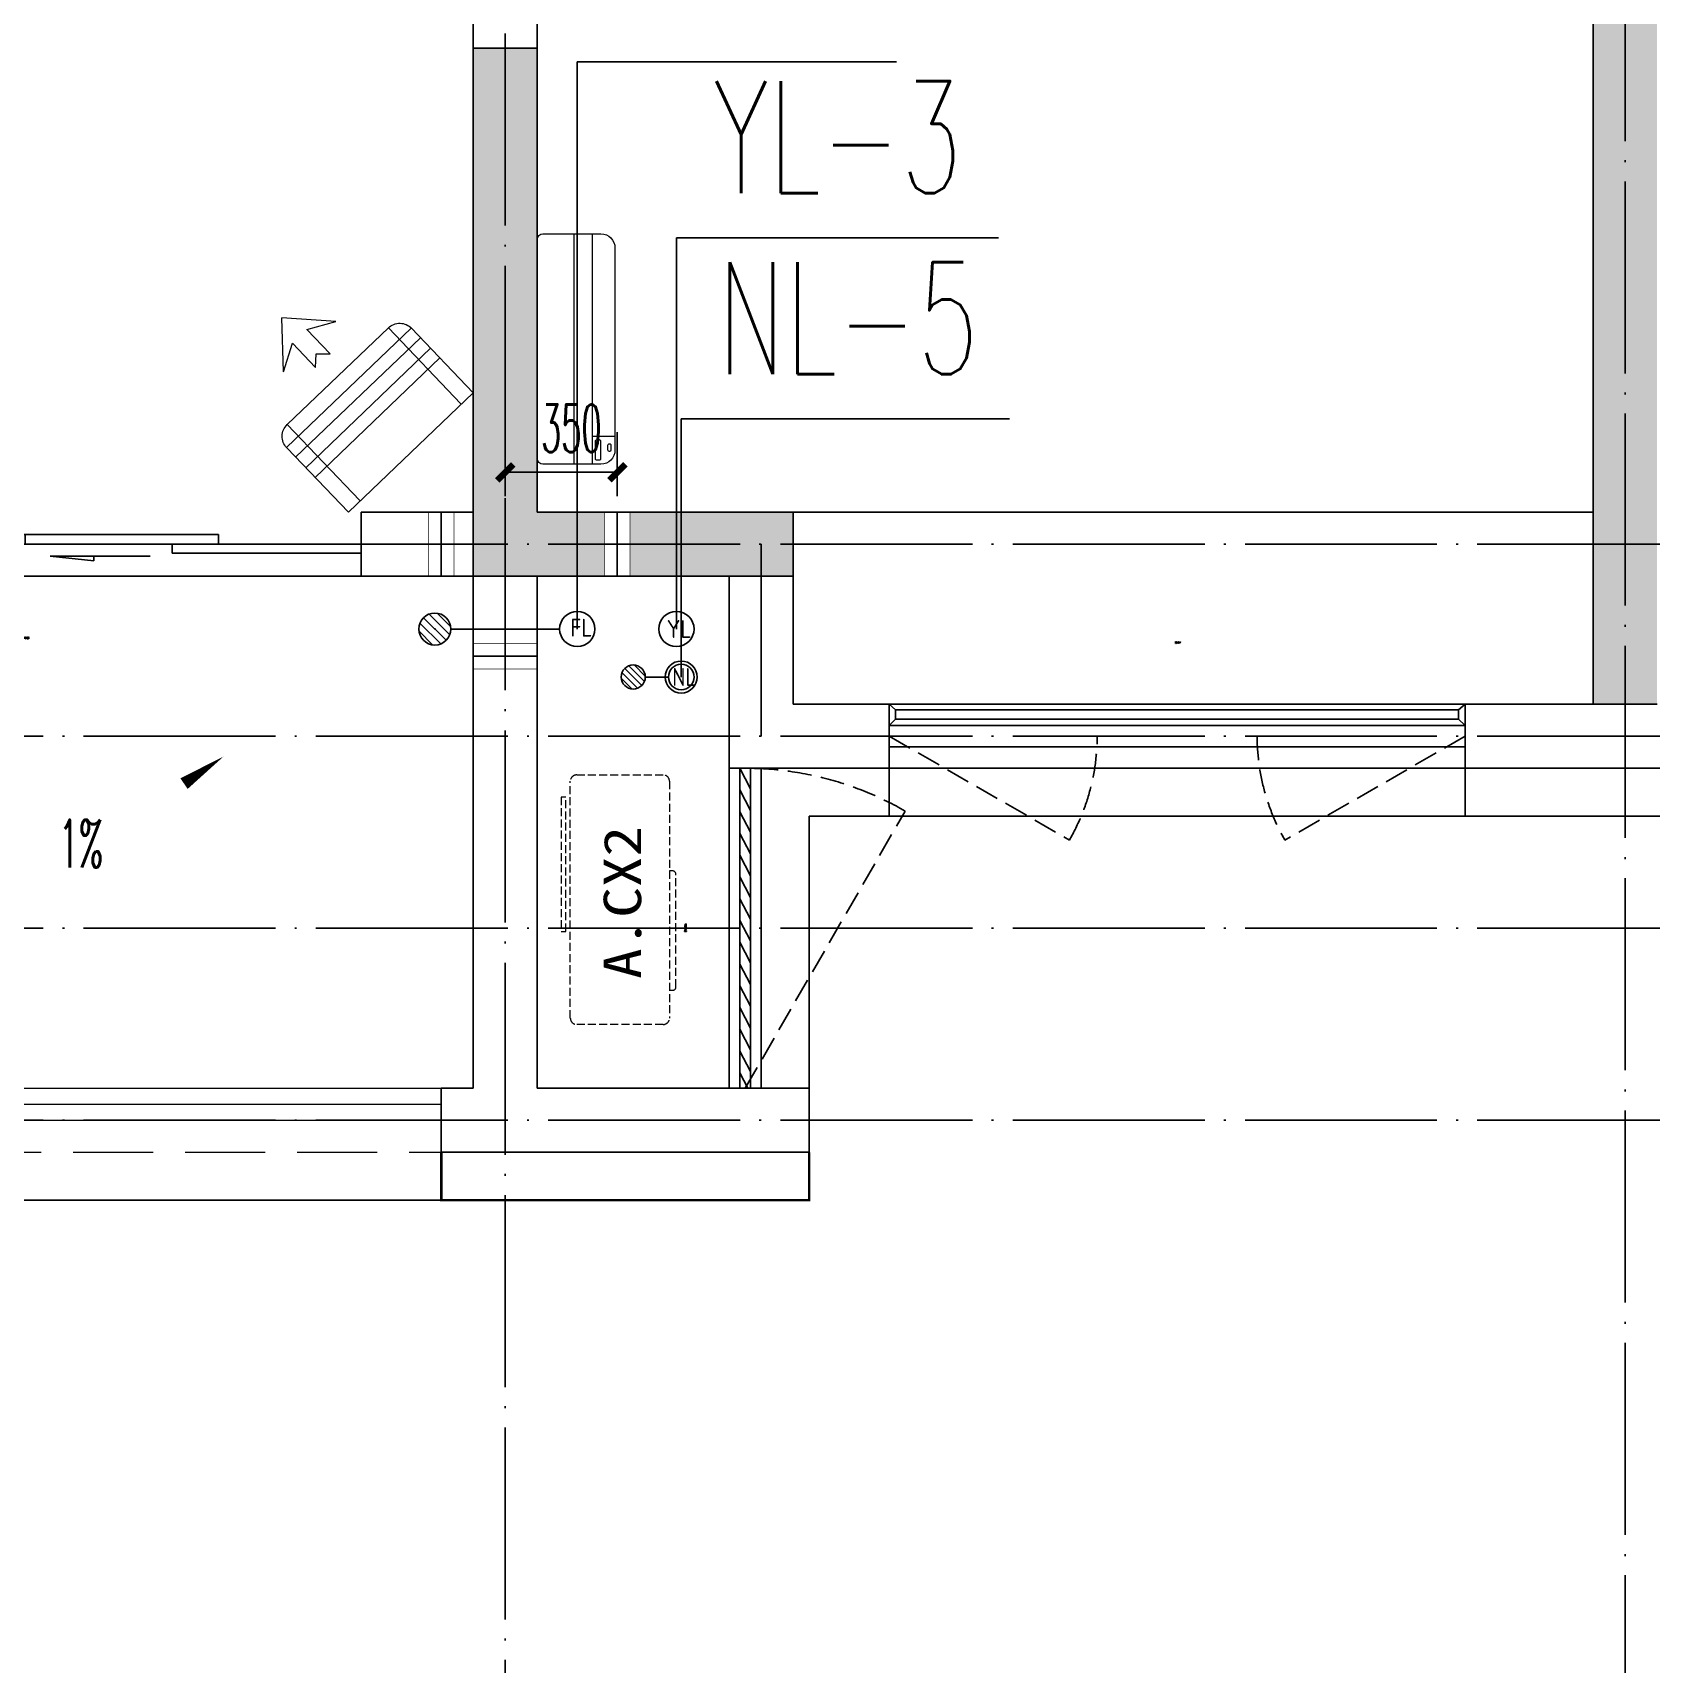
# Model space of a CAD drawing. Extents: x 27938 to 1507990, y 110129 to 923079.
# Drawn here: x 847940 to 852999, y 439331 to 444431 of the extents above; entities that cross this region are included whole.
import ezdxf

# ---------------------------------------------------------------- set-up
doc = ezdxf.new("R2010")
doc.units = 0
doc.header["$LTSCALE"] = 1000
doc.header["$MEASUREMENT"] = 0
doc.linetypes.add('DASH', pattern=[0.35, 0.25, -0.1])
doc.linetypes.add('DOTE', pattern=[2.42, 2, -0.2, 0.02, -0.2])
for name, color, linetype in [('3-栏杆1', 135, 'Continuous'), ('3.5方案汇报，与郭总、侯月琴确定户型_t8$0$2020.03.04 -1安徽标准化洋房户型(UA）_t8_t8$0$看线', 154, 'Continuous'), ('COLUMN', 9, 'Continuous'), ('DIM_凝结', 150, 'Continuous'), ('DIM_废水', 31, 'Continuous'), ('DIM_雨水', 4, 'Continuous'), ('DOTE', 1, 'Continuous'), ('EQUIP_地漏', 7, 'Continuous'), ('LVTRY', 6, 'Continuous'), ('PUB_HATCH', 8, 'Continuous'), ('PUB_TEXT', 4, 'Continuous'), ('VPIPE-凝结', 150, 'N'), ('VPIPE-废水', 31, 'Continuous'), ('VPIPE-雨水', 4, 'Y'), ('WALL', 9, 'Continuous'), ('WINDOW', 4, 'Continuous'), ('WINDOW_TEXT', 7, 'Continuous'), ('保温', 6, 'Continuous'), ('机电标识类', 1, 'Continuous'), ('看线', 251, 'Continuous')]:
    doc.layers.add(name, color=color, linetype=linetype)
for name, color, linetype, lineweight in [('平面-排水沟', 86, 'Continuous', 15), ('平面-栏杆', 135, 'Continuous', 15), ('平面-看线', 45, 'Continuous', 15), ('平面-空调室内机', 176, 'Continuous', 9), ('平面-空调预留孔', 173, 'Continuous', 15), ('空调', 76, 'Continuous', 13)]:
    doc.layers.add(name, color=color, linetype=linetype, lineweight=lineweight)
doc.styles.add('_TCH_DIM', font='SIMPLEX.shx', dxfattribs={"width": 0.7, "bigfont": 'GBCBIG.shx'})
doc.styles.add('_TCH_DIM_T3', font='SIMPLEX.shx', dxfattribs={"width": 0.494118, "bigfont": 'GBCBIG.shx'})
doc.styles.add('_TCH_WINDOW', font='SIMPLEX.shx', dxfattribs={"width": 0.7, "height": 3.5, "bigfont": 'GBCBIG.shx'})
doc.styles.add('_TWT_SERIAL', font='SIMPLEX', dxfattribs={"width": 0.8, "height": 3.5, "bigfont": 'HZTXT'})
doc.styles.get("Standard").update_dxf_attribs({"font": 'gbenor.shx', "bigfont": 'gbcbig.shx'})
doc.styles.add('黑体', font='simhei.ttf')
doc.linetypes.add('N', pattern='A,3,-0.2,["N",Standard,S=0.25,R=0,X=-0.1,Y=-0.115],-0.2', length=3.4)
doc.linetypes.add('Y', pattern='A,3,-0.2,["Y",Standard,S=0.25,R=0,X=-0.1,Y=-0.115],-0.2', length=3.4)
doc.dimstyles.new('_TCH_ARCH&&50', dxfattribs={"dimtxt": 148.75, "dimasz": 50, "dimexe": 125, "dimexo": 150, "dimgap": 63.125, "dimtad": 1, "dimdec": 0, "dimzin": 0, "dimdsep": 46, "dimtxsty": '_TCH_DIM_T3', "dimblk": 'ARCHTICK', "dimcen": 0.09, "dimclrt": 4, "dimazin": 2, "dimtfac": 1, "dimtdec": 0, "dimtix": 1, "dimtmove": 2, "dimatfit": 3, "dimfxl": 100, "dimtolj": 1, "dimtzin": 0, "dimarcsym": 0})

# ---------------------------------------------------------------- blocks, each defined once
blk = doc.blocks.new('GDGDGDSDA')
at = {"layer": 'DOTE', "color": 0, "linetype": 'DOTE', "ltscale": 0.3}
for p, q in [((444334.8, 376108.3), (444334.8, 359558.3)), ((440834.8, 367858.3), (440834.8, 359558.3)), ((471334.8, 363358.3), (417334.8, 363358.3)), ((441634.8, 363358.3), (441634.8, 362758.3)), ((471334.8, 362758.3), (417334.8, 362758.3)), ((471334.8, 362158.3), (417334.8, 362158.3)), ((471334.8, 361558.3), (417334.8, 361558.3))]:
    blk.add_line(p, q, dxfattribs=at)
blk = doc.blocks.new('GFDGFSDFGD')
at = {"layer": 'PUB_HATCH'}
blk.add_hatch(color=256, dxfattribs=at).paths.add_polyline_path([(443016.6, 365523.7), (443016.6, 365723.7), (442216.6, 365723.7), (442216.6, 367173.7), (442016.6, 367173.7), (442016.6, 365523.7)])
at = {"layer": 'COLUMN', "color": 6}
for p, q in [((442216.6, 367173.7), (442016.6, 367173.7)), ((442016.6, 367173.7), (442016.6, 365523.7)), ((442216.6, 365723.7), (442216.6, 367173.7)), ((443016.6, 365723.7), (442216.6, 365723.7)), ((443016.6, 365523.7), (443016.6, 365723.7)), ((442016.6, 365523.7), (443016.6, 365523.7))]:
    blk.add_line(p, q, dxfattribs=at)
blk = doc.blocks.new('dongkong')
blk.add_wipeout([(-603756, 210771), (-603756, 210570.8), (-603836, 210570.8), (-603836, 210771)])
at = {"layer": '机电标识类', "color": 250, "linetype": 'DASH', "ltscale": 400}
for p, q in [((-603796, 210771), (-603796, 210570.8)), ((-603896, 210670.7), (-603696, 210670.7))]:
    blk.add_line(p, q, dxfattribs=at)
at = {"layer": '空调', "color": 6, "linetype": 'DASH', "const_width": 2}
blk.add_lwpolyline([(-603756, 210771), (-603756, 210570.8), (-603836, 210570.8), (-603836, 210771)], close=True, dxfattribs=at)
blk = doc.blocks.new('A$C001338C2')
for p, q in [((845, 303.6), (55, 303.6)), ((109.1, 214.8), (109.1, 303.6)), ((0, 248.6), (0, 22)), ((900, 22), (900, 248.6)), ((22, 0), (878, 0))]:
    blk.add_line(p, q)
at = {"lineweight": 5}
for p, q in [((900, 214.8), (0, 214.8)), ((900, 143.2), (0, 143.2))]:
    blk.add_line(p, q, dxfattribs=at)
for points in [[(73.1, 275), (56.8, 275, -0.414214), (51.3, 280.5), (51.3, 283.4, -0.414214), (56.8, 288.9), (73.1, 288.9, -0.414214), (78.6, 283.4), (78.6, 280.5, -0.414214)], [(89.2, 226.4), (22.2, 226.4, -0.414214), (16.7, 231.9), (16.7, 243.1, -0.414214), (22.2, 248.6), (89.2, 248.6, -0.414214), (94.7, 243.1), (94.7, 231.9, -0.414214)]]:
    blk.add_lwpolyline(points, format="xyb", close=True)
for centre, radius, start, end in [((55, 248.6), 55, 90, 180), ((845, 248.6), 55, 360, 90), ((22, 22), 22, 180, 270), ((878, 22), 22, 270, 360)]:
    blk.add_arc(centre, radius, start, end)
blk = doc.blocks.new('$lvtry$00000171')
at = {"color": 0}
for p, q in [((-74.2, 10.6), (-10.6, 74.2)), ((-69.8, -27.4), (27.4, 69.8)), ((-53, -53), (53, 53)), ((-27.4, -69.8), (69.8, 27.4)), ((10.6, -74.2), (74.2, -10.6))]:
    blk.add_line(p, q, dxfattribs=at)
blk.add_circle((0, 0), 75, dxfattribs=at)
blk.add_point((0, 0), dxfattribs=at)
blk = doc.blocks.new('$TwtSys$00000141')
at = {"color": 1}
for p, q in [((-47.1, 3.8), (-5, 45.9)), ((-47.1, 3.8), (-5, 45.9)), ((-43.6, -17.5), (17.5, 43.6)), ((-43.6, -17.5), (17.5, 43.6)), ((-33.2, -33.2), (33.2, 33.2)), ((-33.2, -33.2), (33.2, 33.2)), ((-16.2, -43.5), (43.8, 16.4)), ((-16.2, -43.5), (43.8, 16.4)), ((5.7, -46.1), (46.1, -5.7)), ((5.7, -46.1), (46.1, -5.7))]:
    blk.add_line(p, q, dxfattribs=at)
blk.add_circle((0, 0), 47, dxfattribs=at)
blk.add_circle((0, 0), 47, dxfattribs=at)
blk = doc.blocks.new('A$C718F517F')
at = {"layer": '保温', "linetype": 'Continuous', "ltscale": 10}
h = blk.add_hatch(dxfattribs=at)
h.set_pattern_fill('HEX', color=251, scale=10, angle=90, style=0)
h.set_pattern_definition([(90, (-503782.47, -516048.461), (-16.49778, 1e-15), [9.525, -19.05]), (210, (-503782.47, -516048.461), (8.24889, -14.2874966), [9.525, -19.05]), (150, (-503782.47, -516038.936), (-8.24889, -14.2874966), [9.525, -19.05])])
h.paths.add_polyline_path([(0.1, 0), (200.1, 0), (200, 4900), (0, 4900)])
at = {"layer": '保温', "color": 251, "linetype": 'ByBlock', "ltscale": 10}
blk.add_line((0, 0), (200, 0), dxfattribs=at)
blk = doc.blocks.new('ferre')
at = {"layer": '平面-空调预留孔', "linetype": 'DASH', "ltscale": 0.1}
for p, q in [((93392.7, 115403.5), (93392.7, 115393.5)), ((93765.6, 115393.5), (93765.6, 115403.5)), ((93402.7, 115383.5), (93755.6, 115383.5))]:
    blk.add_line(p, q, dxfattribs=at)
blk.add_lwpolyline([(94045.9, 115403.5), (93305.9, 115403.5, -0.414214), (93285.9, 115423.5), (93285.9, 115693.5, -0.414214), (93305.9, 115713.5), (94045.9, 115713.5, -0.414214), (94065.9, 115693.5), (94065.9, 115423.5, -0.414214)], format="xyb", close=True, dxfattribs=at)
blk.add_lwpolyline([(93996.7, 115742.6), (93576.8, 115742.6), (93576.8, 115727.5), (93996.7, 115727.5)], close=True, dxfattribs=at)
for centre, start, end in [((93402.7, 115393.5), 180, 270), ((93755.6, 115393.5), 270, 0)]:
    blk.add_arc(centre, 10, start, end, dxfattribs=at)
at = {"layer": '平面-空调预留孔', "color": 251, "linetype": 'DASH', "ltscale": 0.1, "true_color": 0x636466, "style": '黑体', "width": 1.2}
blk.add_text('A.CX2', height=117.05, dxfattribs=at).set_placement((93428.3, 115492.1))
blk = doc.blocks.new('fergve')
at = {"layer": '平面-空调预留孔', "linetype": 'DASH', "ltscale": 0.1}
blk.add_blockref('ferre', (25670, -60415.8), dxfattribs=at)
blk = doc.blocks.new('dasdasf1sa2f31as32f')
for p, q in [((-116, 585.6), (43.3, 640.5)), ((82.7, 476.6), (43.3, 640.5)), ((-22.8, 585.5), (-116, 585.6)), ((-22.8, 585.5), (-73.4, 493.2)), ((-269.8, 524.3), (-427.7, 236.5)), ((-269.8, 524.3), (113.7, 314)), ((32.4, 555.1), (-18.1, 462.9)), ((82.7, 476.6), (32.4, 555.1)), ((-473.5, 259.7), (-339.5, 504)), ((114.7, 208.4), (-359.1, 468.2)), ((134.6, 245.5), (-338.8, 505.1)), ((-31.3, 504.4), (-73.4, 493.2)), ((-18.1, 462.9), (-31.3, 504.4)), ((92.6, 168.8), (-380.9, 428.5)), ((72.3, 131.9), (-401.1, 391.6)), ((113.7, 314), (-44.2, 26.2)), ((0, 0), (-473.5, 259.7)), ((134, 244.4), (0, 0))]:
    blk.add_line(p, q)
for centre, start, end in [((-294.5, 479.4), 61.2593, 151.2593), ((89, 269), 331.2593, 61.2593)]:
    blk.add_arc(centre, 51.3, start, end)
blk = doc.blocks.new('GDGDRGDGDRGDR')
at = {"layer": '平面-空调室内机', "ltscale": 0.3, "xscale": -1, "rotation": 270}
blk.add_blockref('dongkong', (231445.9, 1046278.1), dxfattribs=at)
at = {"layer": '平面-空调预留孔', "xscale": -1, "rotation": 15.00000000331026}
blk.add_blockref('dasdasf1sa2f31as32f', (441626.3, 442932.1), dxfattribs=at)
at = {"layer": '平面-空调预留孔', "rotation": 90}
blk.add_blockref('fergve', (497617.7, 322375.3), dxfattribs=at)
at = {"layer": '平面-空调室内机', "ltscale": 0.3, "xscale": -1, "rotation": 180}
blk.add_blockref('dongkong', (1045712.6, 653502.9), dxfattribs=at)
blk = doc.blocks.new('_ArchTick')
at = {"color": 0, "linetype": 'ByBlock', "const_width": 0.4}
blk.add_lwpolyline([(-0.5, -0.5), (0.5, 0.5)], dxfattribs=at)
blk = doc.blocks.new('*D1005')
at = {"layer": 'Defpoints', "color": 0}
for p in [(849766.8, 443056.9), (849416.6, 442832.2), (849766.8, 442832.2)]:
    blk.add_point(p, dxfattribs=at)
at = {"layer": '平面-空调预留孔', "color": 0, "lineweight": -2}
for p, q in [((849416.6, 442982.2), (849416.6, 443181.9)), ((849766.8, 442982.2), (849766.8, 443181.9)), ((849416.6, 443056.9), (849766.8, 443056.9))]:
    blk.add_line(p, q, dxfattribs=at)
at = {"layer": '平面-空调预留孔', "color": 0, "lineweight": -2, "xscale": 50, "yscale": 50, "zscale": 50, "rotation": 180}
blk.add_blockref('_ArchTick', (849416.6, 443056.9), dxfattribs=at)
at = {"layer": '平面-空调预留孔', "color": 0, "lineweight": -2, "xscale": 50, "yscale": 50, "zscale": 50}
blk.add_blockref('_ArchTick', (849766.8, 443056.9), dxfattribs=at)
at = {"layer": '平面-空调预留孔', "color": 4, "insert": (849623.2, 443194.4), "char_height": 148.75, "attachment_point": 5, "style": '_TCH_DIM_T3'}
blk.add_mtext('\\A1;350', dxfattribs=at)
blk = doc.blocks.new('$DorLib2D$00000138')
at = {"color": 0, "linetype": 'Continuous'}
for p, q in [((-0.2875, 0), (-0.2875, 0.1538)), ((-0.2875, 0.1538), (0, 0.1538)), ((0, 0.1538), (0, 0)), ((0.2875, 0.1538), (0, 0.1538)), ((0.2875, 0), (0.2875, 0.1538)), ((-0.5, -0.1399), (-0.5, 0)), ((-0.5, 0), (-0.2188, 0)), ((0, 0), (-0.2875, 0)), ((-0.2188, 0), (-0.2188, -0.1399)), ((0, 0), (0.2875, 0)), ((0.2188, 0), (0.2188, -0.1399)), ((0.5, 0), (0.2188, 0)), ((0.5, 0), (0.5, -0.1946)), ((0.5, -0.1399), (0.5, 0)), ((-0.2188, -0.1399), (-0.5, -0.1399)), ((0.2188, -0.1399), (0.5, -0.1399)), ((-0.1857, -0.186), (-0.037, -0.186)), ((-0.037, -0.186), (-0.1019, -0.2583)), ((-0.1019, -0.2583), (-0.1019, -0.186)), ((0.1857, -0.186), (0.037, -0.186)), ((0.037, -0.186), (0.1019, -0.2583)), ((0.1019, -0.2583), (0.1019, -0.186))]:
    blk.add_line(p, q, dxfattribs=at)
blk = doc.blocks.new('$WINLIB2D$00000001')
at = {"color": 0}
for points in [[(-0.5, 0.5), (-0.5, -0.5)], [(-0.5, 0.5), (0.5, 0.5)], [(0.5, -0.5), (0.5, 0.5)], [(0.5, 0.1667), (-0.5, 0.1667)], [(0.5, -0.1667), (-0.5, -0.1667)], [(-0.5, -0.5), (0.5, -0.5)]]:
    blk.add_lwpolyline(points, dxfattribs=at)
blk = doc.blocks.new('$WINLIB2D$00000039')
at = {"color": 0}
for points in [[(-0.5, 0.5), (-0.5, -0.5)], [(0.5, 0.5), (-0.5, 0.5)], [(0.5, -0.5), (0.5, 0.5)], [(-0.5, 0.1667), (0.5, 0.1667)], [(-0.3839, -0.1667), (-0.448, 0.1667)], [(-0.3159, -0.1667), (-0.38, 0.1667)], [(-0.2479, -0.1667), (-0.312, 0.1667)], [(-0.1799, -0.1667), (-0.244, 0.1667)], [(-0.1119, -0.1667), (-0.176, 0.1667)], [(-0.0439, -0.1667), (-0.108, 0.1667)], [(0.0241, -0.1667), (-0.04, 0.1667)], [(0.0921, -0.1667), (0.028, 0.1667)], [(0.16, -0.1667), (0.0959, 0.1667)], [(0.228, -0.1667), (0.1639, 0.1667)], [(0.296, -0.1667), (0.2319, 0.1667)], [(0.364, -0.1667), (0.2999, 0.1667)], [(0.432, -0.1667), (0.3679, 0.1667)], [(0.5, -0.1667), (0.4359, 0.1667)], [(-0.4519, -0.1667), (-0.5, 0.0836)], [(-0.5, -0.1667), (0.5, -0.1667)], [(0.5, -0.5), (-0.5, -0.5)]]:
    blk.add_lwpolyline(points, dxfattribs=at)

msp = doc.modelspace()

# ---------------------------------------------------------------- linework, layer by layer
at = {"color": 8, "const_width": 8}
msp.add_lwpolyline([(850366.6, 440932.1), (850366.6, 440782.1), (849216.6, 440782.1), (849216.6, 440932.1)], dxfattribs=at)
at = {"layer": '3-栏杆1', "color": 8}
for p, q in [((850636.8, 442314.3), (850616.6, 442332.1)), ((850616.6, 442332.1), (850636.8, 442314.3)), ((852396.3, 442314.3), (852416.6, 442332.1)), ((852416.6, 442332.1), (852396.3, 442314.3)), ((850636.8, 442285), (850616.6, 442265.2)), ((850616.6, 442265.2), (850636.8, 442285)), ((850636.8, 442314.2), (852396.3, 442314.3)), ((850636.8, 442314.3), (850636.8, 442285)), ((852396.3, 442285), (850636.8, 442285)), ((852396.3, 442314.3), (852396.3, 442285)), ((852416.6, 442265.2), (852396.3, 442285))]:
    msp.add_line(p, q, dxfattribs=at)
at = {"layer": '3.5方案汇报，与郭总、侯月琴确定户型_t8$0$2020.03.04 -1安徽标准化洋房户型(UA）_t8_t8$0$看线', "color": 8, "ltscale": 10}
msp.add_line((850316.6, 442932.1), (852816.6, 442932.1), dxfattribs=at)
at = {"layer": 'DIM_废水'}
msp.add_line((849641.6, 444339.7), (850638.9, 444339.7), dxfattribs=at)
at = {"layer": 'DIM_雨水'}
msp.add_line((849951.6, 443789.7), (850958.5, 443789.7), dxfattribs=at)
at = {"layer": 'VPIPE-凝结', "color": 8, "ltscale": 0.1}
msp.add_line((849586.6, 442567.1), (849246.6, 442567.1), dxfattribs=at)
msp.add_lwpolyline([(849854.2, 442417.1), (849926.6, 442417.1)], dxfattribs=at)
at = {"layer": 'VPIPE-凝结', "color": 8}
msp.add_circle((849966.6, 442417.1), 40, dxfattribs=at)
at = {"layer": 'VPIPE-废水', "color": 8}
msp.add_circle((849641.6, 442567.1), 55, dxfattribs=at)
at = {"layer": 'VPIPE-雨水', "color": 8}
msp.add_circle((849951.6, 442567.1), 55, dxfattribs=at)
at = {"layer": 'WALL', "color": 8}
for p, q in [((849216.6, 440932.1), (849416.6, 440932.1)), ((849416.6, 440932.1), (850366.6, 440932.1))]:
    msp.add_line(p, q, dxfattribs=at)
at = {"layer": 'WINDOW', "color": 8, "linetype": 'DASH', "ltscale": 0.3}
for points in [[(850616.6, 442232.1), (851179.7, 441907.5, 0.131485), (851266.6, 442232.1)], [(852416.6, 442232.1), (851853.4, 441907.5, -0.131485), (851766.6, 442232.1)], [(850166.6, 441132.1), (850666.6, 441998.1, 0.131652), (850166.6, 442132.1)]]:
    msp.add_lwpolyline(points, format="xyb", dxfattribs=at)
at = {"layer": '平面-栏杆', "color": 8}
for points in [[(844566.6, 441082.1), (849216.6, 441082.1)], [(844566.6, 441032.1), (849216.6, 441032.1)]]:
    msp.add_lwpolyline(points, dxfattribs=at)
at = {"layer": '平面-看线', "color": 8}
msp.add_lwpolyline([(844566.6, 441132.1), (849216.6, 441132.1)], dxfattribs=at)
at = {"layer": '平面-看线', "color": 8, "linetype": 'DASH'}
msp.add_lwpolyline([(844566.6, 440932.1), (849216.6, 440932.1)], dxfattribs=at)
at = {"layer": '看线', "color": 8, "ltscale": 0.5}
for points in [[(852416.6, 442132.1), (852416.6, 441982.1), (850616.6, 441982.1), (850616.6, 442132.1)], [(850366.6, 441132.1), (850366.6, 441982.1), (852916.6, 441982.1)], [(855466.6, 441132.1), (855466.6, 441982.1), (852916.6, 441982.1)], [(849216.6, 440782.1), (844566.6, 440782.1)]]:
    msp.add_lwpolyline(points, dxfattribs=at)

# ---------------------------------------------------------------- block references
at = {"color": 8}
for name, p in [('GFDGFSDFGD', (407300, 77208.4)), ('A$C718F517F', (852816.6, 442332.1))]:
    msp.add_blockref(name, p, dxfattribs=at)
at = {"layer": 'DOTE', "color": 169}
msp.add_blockref('GDGDGDSDA', (408581.8, 79473.8), dxfattribs=at)
at = {"layer": 'EQUIP_地漏', "color": 8, "xscale": 0.8, "yscale": -0.8, "zscale": 0.8, "rotation": 180}
msp.add_blockref('$TwtSys$00000141', (849816.6, 442417.1), dxfattribs=at)
at = {"layer": 'LVTRY', "color": 8, "xscale": 0.6666666667107825, "yscale": 0.6666666667107825, "rotation": 269.9999999939778}
msp.add_blockref('$lvtry$00000171', (849196.6, 442567.1), dxfattribs=at)
at = {"layer": '平面-空调预留孔', "color": 8, "xscale": -0.800000000046565, "yscale": 0.800000000046565, "zscale": 0.800000000046565, "rotation": 269.9999997665698}
msp.add_blockref('A$C001338C2', (849516.7, 443082.1), dxfattribs=at)

# ---------------------------------------------------------------- texts
at = {"layer": 'DIM_雨水', "color": 7, "style": '_TWT_SERIAL', "width": 0.64}
msp.add_text('YL-3', height=350, dxfattribs=at).set_placement((850067.1, 443929.7))

# ---------------------------------------------------------------- next in the draw order: block references
at = {"layer": '平面-空调室内机', "color": 8, "ltscale": 0.3, "rotation": 180}
msp.add_blockref('dongkong', (245970.6, 653502.9), dxfattribs=at)

# ---------------------------------------------------------------- next in the draw order: block references
at = {"layer": '平面-空调室内机', "color": 8, "ltscale": 0.3, "xscale": -1, "rotation": 180}
msp.add_blockref('dongkong', (1453562.7, 653502.9), dxfattribs=at)

# ---------------------------------------------------------------- next in the draw order: block references
at = {"color": 8}
msp.add_blockref('GDGDRGDGDRGDR', (407300, 0), dxfattribs=at)

# ---------------------------------------------------------------- next in the draw order: linework, layer by layer
at = {"layer": 'DIM_凝结'}
for p, q in [((849966.6, 442417.1), (849966.6, 443223.5)), ((849966.6, 443223.5), (850992.7, 443223.5))]:
    msp.add_line(p, q, dxfattribs=at)
at = {"layer": 'DIM_废水'}
msp.add_line((849641.6, 442567.1), (849641.6, 444339.7), dxfattribs=at)
at = {"layer": 'DIM_雨水'}
msp.add_line((849951.6, 442567.1), (849951.6, 443789.7), dxfattribs=at)
at = {"layer": 'VPIPE-凝结'}
msp.add_circle((849966.6, 442417.1), 50, dxfattribs=at)
at = {"layer": 'VPIPE-废水'}
msp.add_circle((849641.6, 442567.1), 55, dxfattribs=at)
at = {"layer": 'VPIPE-雨水'}
msp.add_circle((849951.6, 442567.1), 55, dxfattribs=at)
at = {"layer": 'WALL', "color": 8}
for p, q in [((852816.6, 442332.1), (852816.6, 447232.1)), ((849316.6, 446232.1), (849316.6, 442932.1)), ((849516.6, 442932.1), (849516.6, 446232.1)), ((849316.6, 442932.1), (848966.6, 442932.1)), ((848966.6, 442932.1), (848966.6, 442732.1)), ((849516.6, 442932.1), (850316.6, 442932.1)), ((850316.6, 442332.1), (850316.6, 442932.1)), ((848966.6, 442732.1), (849316.6, 442732.1)), ((849316.6, 441132.1), (849316.6, 442732.1)), ((849516.6, 442732.1), (850116.6, 442732.1)), ((849516.6, 441132.1), (849516.6, 442732.1)), ((850116.6, 442132.1), (850116.6, 442732.1)), ((850616.6, 442332.1), (850316.6, 442332.1)), ((850616.6, 442132.1), (850616.6, 442332.1)), ((852816.6, 442332.1), (852416.6, 442332.1)), ((852416.6, 442332.1), (852416.6, 442132.1)), ((850116.6, 442132.1), (850616.6, 442132.1)), ((852416.6, 442132.1), (852916.6, 442132.1)), ((852916.6, 442132.1), (853416.6, 442132.1)), ((849216.6, 441132.1), (849316.6, 441132.1)), ((849216.6, 441132.1), (849216.6, 440932.1)), ((849516.6, 441132.1), (850366.6, 441132.1)), ((850366.6, 441132.1), (850366.6, 440932.1))]:
    msp.add_line(p, q, dxfattribs=at)
at = {"layer": 'WINDOW', "color": 8}
msp.add_line((846866.6, 442732.1), (848966.6, 442732.1), dxfattribs=at)
at = {"layer": '平面-排水沟', "color": 8}
msp.add_lwpolyline([(848181.3, 441925, 0, 0, 0), (848536.4, 442168.8, 0, 40, 0), (848412.7, 442083.9, 0, 0, 0)], format="xyseb", dxfattribs=at)

# ---------------------------------------------------------------- next in the draw order: block references
at = {"layer": 'WINDOW', "color": 8}
ref = msp.add_blockref('$DorLib2D$00000138', (847916.6, 442832.1), dxfattribs=dict(at, xscale=2100, yscale=200, zscale=2100, rotation=1.055716874123975e-09))
ref.add_attrib('A', 'TLM2123', (847907.5, 442536.6), dxfattribs={"layer": 'WINDOW_TEXT', "color": 8, "ltscale": 0.5, "height": 5.95, "rotation": 0, "style": '_TCH_WINDOW', "width": 0.494118})
ref = msp.add_blockref('$WINLIB2D$00000001', (851516.6, 442232.1), dxfattribs=dict(at, xscale=1800, yscale=200, zscale=1800, rotation=179.9999999950641))
ref.add_attrib('A', 'TC1817', (851509.2, 442521.6), dxfattribs={"layer": 'WINDOW_TEXT', "color": 8, "ltscale": 0.5, "height": 5.95, "rotation": 360, "style": '_TCH_WINDOW', "width": 0.494118})
ref = msp.add_blockref('$WINLIB2D$00000039', (850166.6, 441632.1), dxfattribs=dict(at, xscale=-1000, yscale=100, zscale=-1000, rotation=270))
ref.add_attrib('A', 'BYC1022a', (849983.1, 441621.6), dxfattribs={"layer": 'WINDOW_TEXT', "color": 8, "ltscale": 0.5, "height": 5.95, "rotation": 90, "style": '_TCH_WINDOW', "width": 0.494118})

# ---------------------------------------------------------------- next in the draw order: texts
at = {"layer": 'DIM_凝结', "color": 7, "style": '_TWT_SERIAL', "width": 0.64}
msp.add_text('NL-5', height=350, dxfattribs=at).set_placement((850080.1, 443363.5))
at = {"layer": 'PUB_TEXT', "color": 8}
for s, p in [('FL', (849620.3, 442543.2)), ('YL', (849921.2, 442539.1)), ('NL', (849938.6, 442389.1))]:
    msp.add_text(s, height=56, dxfattribs=at).set_placement(p)
at = {"layer": '平面-排水沟', "color": 7, "style": '_TCH_DIM', "width": 0.494118}
msp.add_text('1%', height=148.75, dxfattribs=at).set_placement((848021, 441822.3))

# ---------------------------------------------------------------- next in the draw order: dimensions: what is measured, and where the dimension line sits
at = {"layer": '平面-空调预留孔', "color": 8}
dim = msp.add_linear_dim(base=(849766.8, 443056.9), p1=(849416.6, 442832.2), p2=(849766.8, 442832.2), angle=0, dimstyle='_TCH_ARCH&&50', dxfattribs=at)
dim.commit()
dim.dimension.update_dxf_attribs({"geometry": '*D1005', "text_midpoint": (849623.2, 443194.4), "dimtype": 129})

doc.saveas('drawing.dxf')
